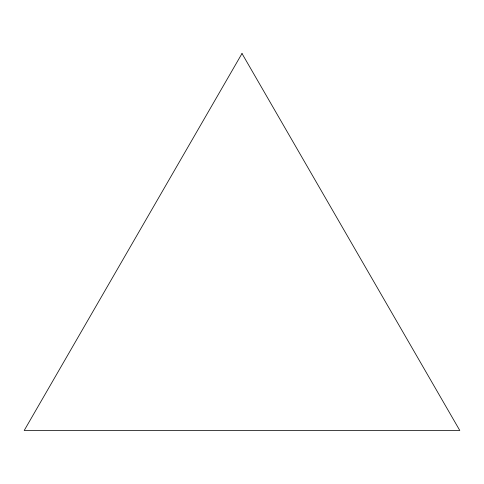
<?xml version="1.0" encoding="UTF-8"?>
<svg xmlns="http://www.w3.org/2000/svg" width="484" height="484" viewBox="0 0 484 484"><rect width="100%" height="100%" fill="white"/><g stroke="black" fill="none" stroke-linecap="round" stroke-linejoin="round"><path stroke-width="0.73" d="M242 53.518L24.2 430.482L459.8 430.482L242 53.518"/></g></svg>
